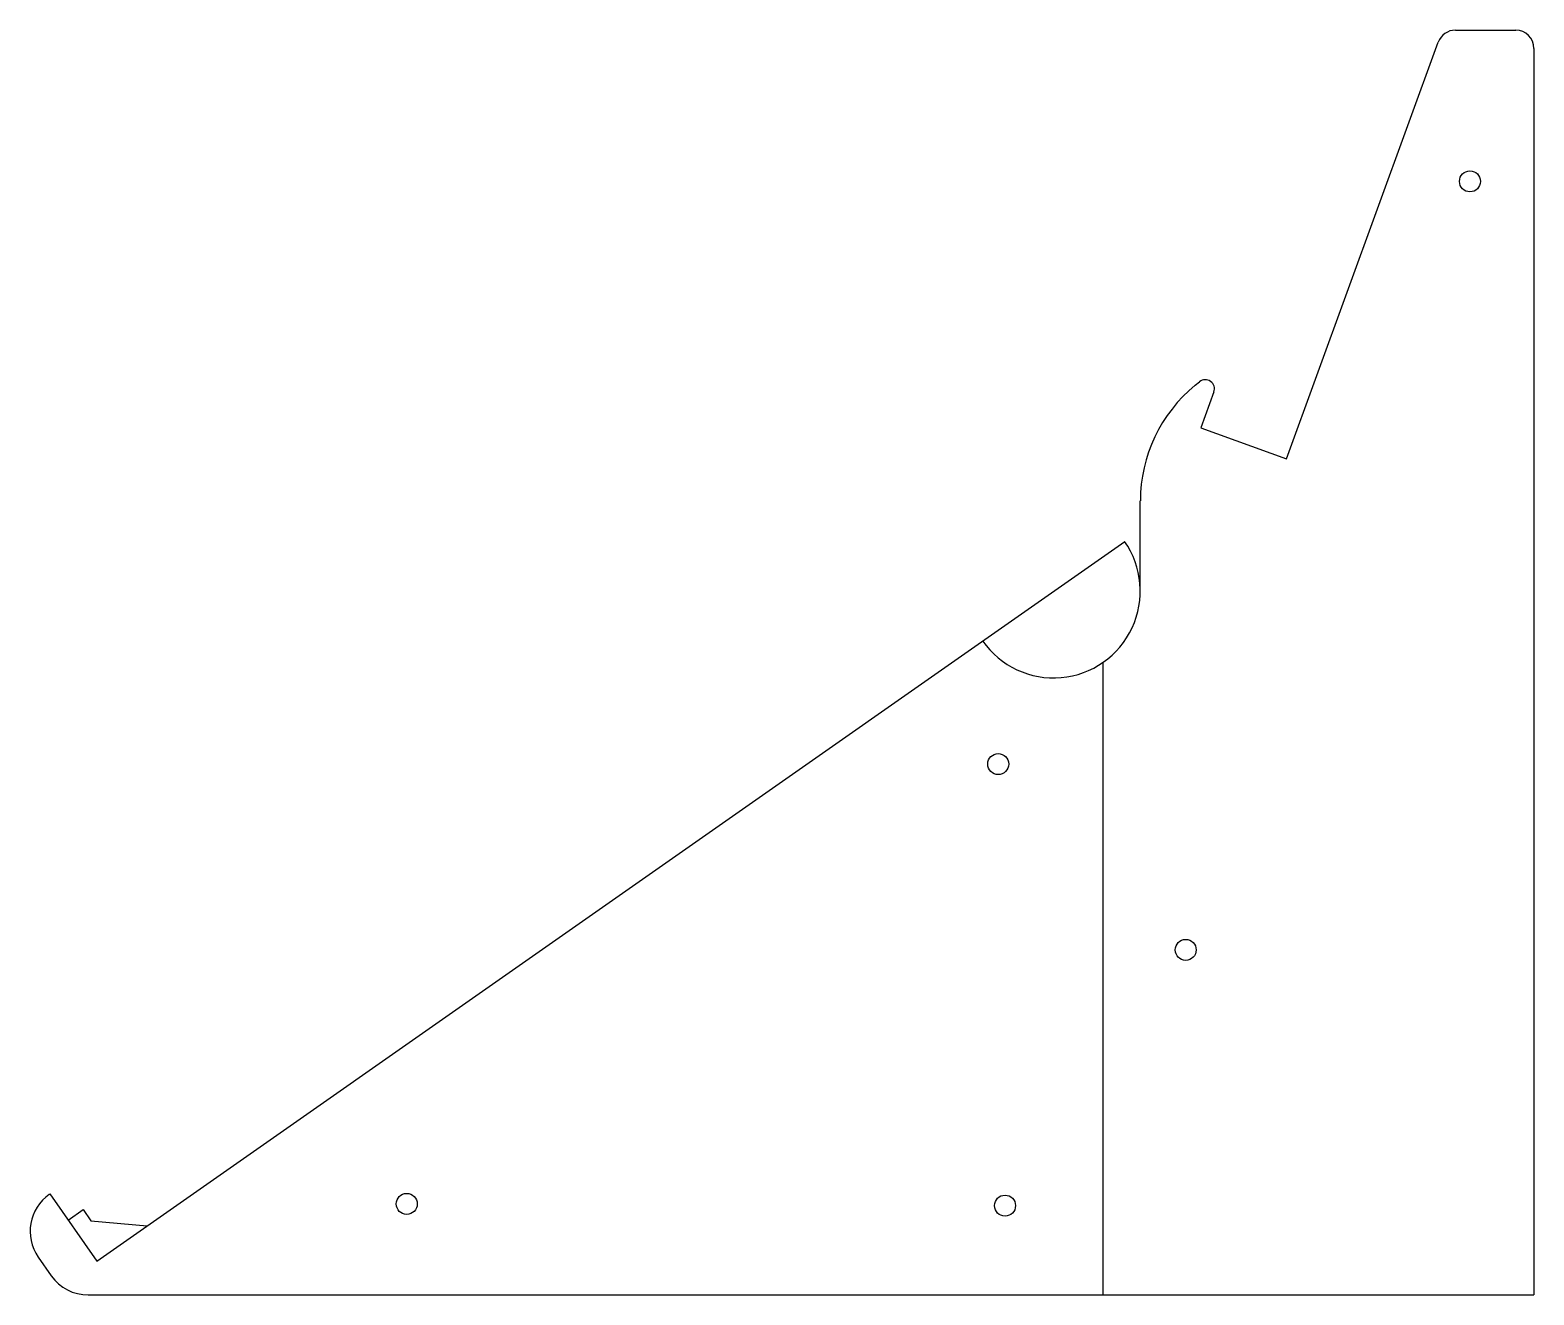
# Model space of a CAD drawing. Header units: millimetres. Extents: x -4 to 161, y 0 to 139.
import ezdxf

# ---------------------------------------------------------------- set-up
doc = ezdxf.new("R2010")
doc.units = ezdxf.units.MM
doc.layers.get('0').update_dxf_attribs({"linetype": 'CONTINUOUS'})

msp = doc.modelspace()

# ---------------------------------------------------------------- linework, layer by layer
for p, q in [((152.41, 138.57), (159.01, 138.57)), ((133.91, 91.59), (150.53, 137.26)), ((161.01, 136.57), (161.01, 0)), ((123.9, 99.66), (124.37, 100.04)), ((125.94, 98.93), (124.51, 95.01)), ((124.51, 95.01), (133.91, 91.59)), ((117.87, 77.08), (117.87, 86.99)), ((3.52, 3.69), (116.16, 82.55)), ((113.82, 0), (113.82, 69.32)), ((-1.69, 11.02), (-1.64, 11.06)), ((-1.64, 11.06), (3.52, 3.69)), ((0.37, 8.19), (2.01, 9.34)), ((2.01, 9.34), (2.87, 8.11)), ((2.87, 8.11), (9.05, 7.56)), ((-2.91, 4.15), (-1.47, 2.1)), ((2.57, 0), (161.01, 0))]:
    msp.add_line(p, q)
for centre in [(154, 122), (102.3, 58.16), (122.85, 37.8), (37.48, 9.97), (103.05, 9.78)]:
    msp.add_circle(centre, 1.15)
for centre, radius, start, end in [((152.41, 136.57), 2, 90, 160), ((159.01, 136.57), 2, 0, 90), ((134.21, 86.99), 16.33, 129.1433, 180), ((125, 99.27), 1, -20, 129.1433), ((108.37, 77.1), 9.5, -145, 35), ((1.14, 6.98), 4.93, 125, 215), ((2.57, 4.93), 4.93, 215, 270)]:
    msp.add_arc(centre, radius, start, end)

doc.saveas('drawing.dxf')
